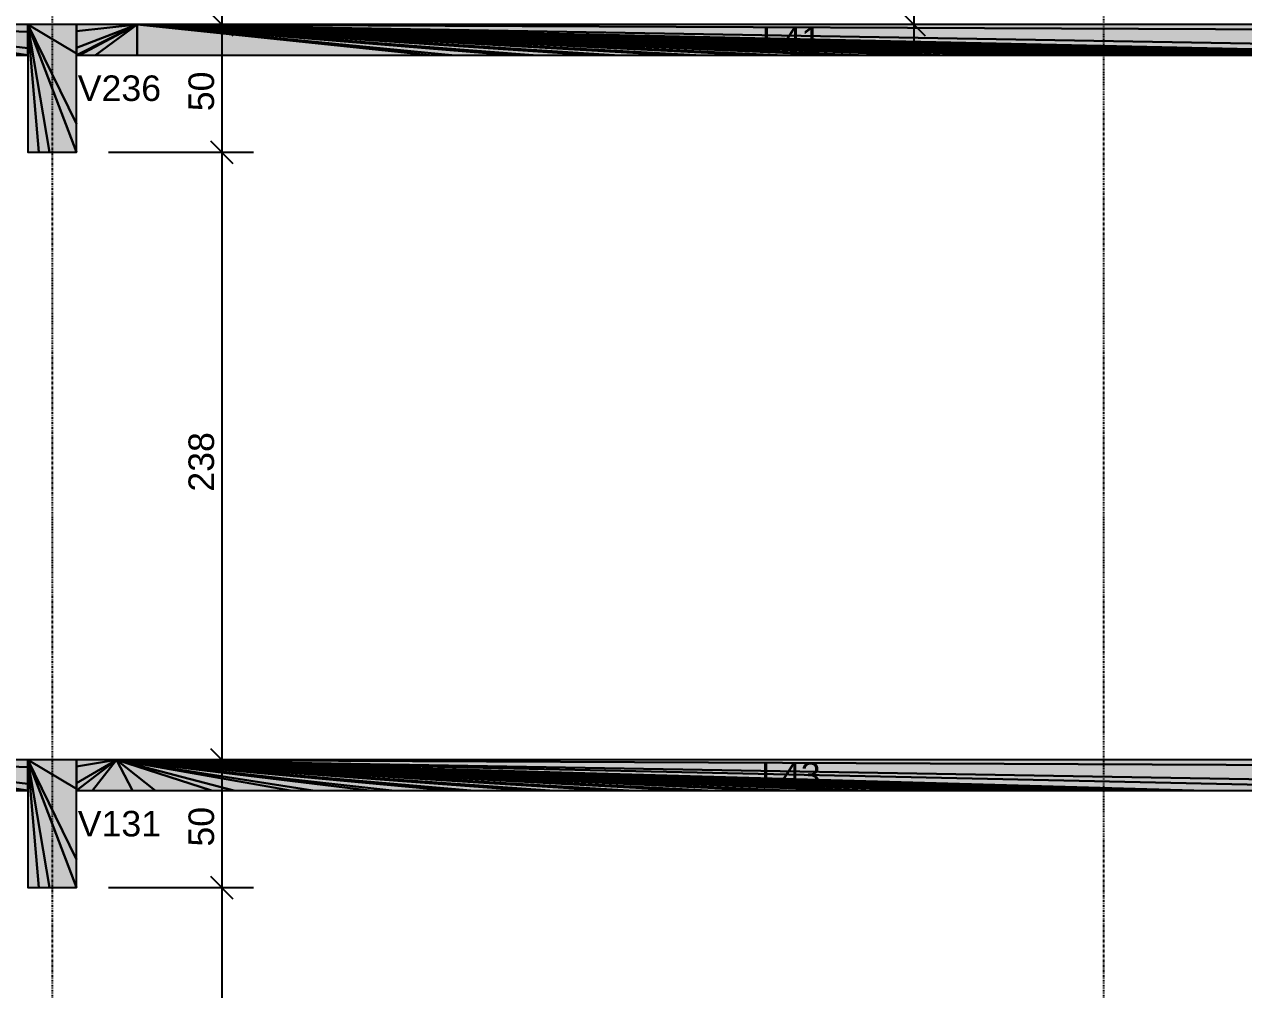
# Model space of a CAD drawing. Extents: x 37185 to 43130, y -8131 to -3926.
# Drawn here: x 41570.9 to 41889.1, y -6109.7 to -5857.7 of the extents above; entities that cross this region are included whole.
import ezdxf

# ---------------------------------------------------------------- set-up
doc = ezdxf.new("R2010")
doc.units = 0
doc.header["$MEASUREMENT"] = 0
doc.linetypes.add('ESTILO_TQS_0004', pattern=[1.12, 0.5, -0.2, 0.01, -0.2, 0.01, -0.2])
for name, color, linetype in [('52', 3, 'CONTINUOUS'), ('70', 160, 'CONTINUOUS'), ('74', 2, 'CONTINUOUS'), ('75', 9, 'CONTINUOUS'), ('96', 252, 'CONTINUOUS')]:
    doc.layers.add(name, color=color, linetype=linetype)
doc.styles.add('TQS_ARIAL', font='arial.ttf')

msp = doc.modelspace()

# ---------------------------------------------------------------- linework, layer by layer
at = {"layer": '52', "linetype": 'Continuous'}
for points in [[(42174.86, -5857.7), (42174.26, -5857.7), (42174.1, -5857.7), (42172.77, -5857.7), (42172.52, -5857.7), (42169.86, -5857.7), (42166.6, -5857.7), (42163.13, -5857.7), (42159.86, -5857.7), (42157.2, -5857.7), (42156.96, -5857.7), (42155.62, -5857.7), (42155.47, -5857.7), (42155.37, -5857.7), (42154.86, -5857.7), (41975.98, -5857.7), (41974.86, -5857.7), (41962.2, -5857.7), (41600.39, -5857.7), (41584.53, -5857.7), (41571.86, -5857.7), (41519.62, -5857.7), (41321.2, -5857.7)], [(41321.2, -5865.7), (41324.63, -5865.7), (41333.09, -5865.7), (41343.76, -5865.7), (41349.63, -5865.7), (41363.12, -5865.7), (41409.35, -5865.7), (41415.22, -5865.7), (41428.71, -5865.7), (41434.57, -5865.7), (41448.06, -5865.7), (41453.93, -5865.7), (41467.42, -5865.7), (41473.29, -5865.7), (41486.78, -5865.7), (41492.65, -5865.7), (41506.13, -5865.7), (41512, -5865.7), (41525.49, -5865.7), (41531.36, -5865.7), (41544.85, -5865.7), (41555.32, -5865.7), (41560.1, -5865.7), (41571.86, -5865.7)], [(41571.86, -5865.7), (41571.86, -5891.03)], [(41584.53, -5891.03), (41584.53, -5883.7), (41584.53, -5865.7)], [(41584.53, -5865.7), (41585.36, -5865.7), (41589.53, -5865.7), (41600.39, -5865.7), (41676.63, -5865.7), (41682.5, -5865.7), (41697.86, -5865.7), (41703.73, -5865.7), (41719.09, -5865.7), (41724.96, -5865.7), (41740.32, -5865.7), (41746.19, -5865.7), (41761.55, -5865.7), (41767.41, -5865.7), (41782.77, -5865.7), (41788.64, -5865.7), (41804, -5865.7), (41809.87, -5865.7), (41825.23, -5865.7), (41831.1, -5865.7), (41846.46, -5865.7), (41852.33, -5865.7), (41867.69, -5865.7), (41873.55, -5865.7), (41888.91, -5865.7), (41894.78, -5865.7)], [(41571.86, -5891.03), (41574.74, -5891.03), (41577.53, -5891.03), (41584.53, -5891.03)], [(42174.86, -6049.7), (42174.26, -6049.7), (42174.1, -6049.7), (42172.77, -6049.7), (42172.52, -6049.7), (42169.86, -6049.7), (42166.6, -6049.7), (42163.13, -6049.7), (42159.86, -6049.7), (42157.2, -6049.7), (42156.96, -6049.7), (42155.62, -6049.7), (42155.47, -6049.7), (42155.37, -6049.7), (42154.86, -6049.7), (41974.53, -6049.7), (41961.86, -6049.7), (41595, -6049.7), (41584.53, -6049.7), (41571.86, -6049.7), (41519.62, -6049.7), (41321.2, -6049.7)], [(41321.2, -6057.7), (41324.63, -6057.7), (41333.08, -6057.7), (41343.59, -6057.7), (41349.46, -6057.7), (41362.95, -6057.7), (41409.35, -6057.7), (41415.22, -6057.7), (41428.71, -6057.7), (41434.57, -6057.7), (41448.06, -6057.7), (41453.93, -6057.7), (41467.42, -6057.7), (41473.29, -6057.7), (41486.78, -6057.7), (41492.65, -6057.7), (41506.13, -6057.7), (41512, -6057.7), (41525.49, -6057.7), (41531.36, -6057.7), (41544.85, -6057.7), (41555.32, -6057.7), (41560.1, -6057.7), (41571.86, -6057.7)], [(41571.86, -6057.7), (41571.86, -6083.03)], [(41584.53, -6083.03), (41584.53, -6075.69), (41584.53, -6057.7)], [(41584.53, -6057.7), (41588.7, -6057.7), (41599.17, -6057.7), (41605.04, -6057.7), (41619.78, -6057.7), (41625.64, -6057.7), (41640.38, -6057.7), (41646.25, -6057.7), (41660.99, -6057.7), (41666.86, -6057.7), (41681.6, -6057.7), (41687.47, -6057.7), (41702.21, -6057.7), (41708.07, -6057.7), (41722.81, -6057.7), (41728.68, -6057.7), (41743.42, -6057.7), (41749.29, -6057.7), (41764.03, -6057.7), (41769.9, -6057.7), (41784.64, -6057.7), (41790.5, -6057.7), (41805.24, -6057.7), (41811.11, -6057.7), (41825.85, -6057.7), (41831.72, -6057.7), (41846.46, -6057.7), (41852.33, -6057.7), (41867.07, -6057.7), (41869.65, -6057.7), (41876.13, -6057.7), (41961.86, -6057.7)], [(41571.86, -6083.03), (41574.74, -6083.03), (41577.53, -6083.03), (41584.53, -6083.03)]]:
    msp.add_lwpolyline(points, dxfattribs=at)
at = {"layer": '70', "linetype": 'ESTILO_TQS_0004'}
for p, q in [((41578.2, -5399.92), (41578.2, -6361.7)), ((41852.53, -5399.92), (41852.53, -6361.7))]:
    msp.add_line(p, q, dxfattribs=at)
at = {"layer": '75', "linetype": 'Continuous'}
for p, q in [((41622.43, -5689.37), (41622.43, -5866.03)), ((41803.08, -5689.37), (41803.08, -5866.03)), ((41622.43, -5849.37), (41622.43, -5899.37)), ((41619.49, -5854.76), (41625.38, -5860.65)), ((41619.49, -5854.76), (41625.38, -5860.65)), ((41800.14, -5854.76), (41806.03, -5860.65)), ((41600.39, -5857.7), (41600.39, -5857.7)), ((41600.39, -5857.7), (41600.39, -5857.7)), ((41608.72, -5857.7), (41630.76, -5857.7)), ((41608.72, -5857.7), (41630.76, -5857.7)), ((41801.16, -5857.7), (41794.75, -5857.7)), ((41809.49, -5857.7), (41809.49, -5857.7)), ((41622.43, -5882.7), (41622.43, -6058.03)), ((41619.49, -5888.09), (41625.38, -5893.98)), ((41619.49, -5888.09), (41625.38, -5893.98)), ((41584.53, -5891.03), (41584.53, -5891.03)), ((41584.53, -5891.03), (41584.53, -5891.03)), ((41592.86, -5891.03), (41630.76, -5891.03)), ((41592.86, -5891.03), (41630.76, -5891.03)), ((41622.43, -6041.36), (41622.43, -6091.36)), ((41619.49, -6046.75), (41625.38, -6052.64)), ((41619.49, -6046.75), (41625.38, -6052.64)), ((41603.45, -6049.7), (41603.45, -6049.7)), ((41610.66, -6049.7), (41610.66, -6049.7)), ((41611.78, -6049.7), (41630.76, -6049.7)), ((41618.99, -6049.7), (41630.76, -6049.7)), ((41622.43, -6074.7), (41622.43, -6250.04)), ((41619.49, -6080.08), (41625.38, -6085.98)), ((41619.49, -6080.08), (41625.38, -6085.98)), ((41584.53, -6083.03), (41584.53, -6083.03)), ((41584.53, -6083.03), (41584.53, -6083.03)), ((41592.86, -6083.03), (41630.76, -6083.03)), ((41592.86, -6083.03), (41630.76, -6083.03))]:
    msp.add_line(p, q, dxfattribs=at)
at = {"layer": '96', "linetype": 'Continuous'}
for points in [[(41519.62, -5857.7), (41560.1, -5865.7), (41571.86, -5865.7), (41519.62, -5857.7)], [(41519.62, -5857.7), (41571.86, -5865.7), (41571.86, -5863.94), (41519.62, -5857.7)], [(41519.62, -5857.7), (41571.86, -5863.94), (41571.86, -5859.61), (41519.62, -5857.7)], [(41519.62, -5857.7), (41571.86, -5859.61), (41571.86, -5857.7), (41519.62, -5857.7)], [(41571.86, -5857.7), (41571.86, -5891.03), (41574.74, -5891.03), (41571.86, -5857.7)], [(41571.86, -5857.7), (41574.74, -5891.03), (41577.53, -5891.03), (41571.86, -5857.7)], [(41571.86, -5857.7), (41577.53, -5891.03), (41584.53, -5891.03), (41571.86, -5857.7)], [(41571.86, -5857.7), (41584.53, -5891.03), (41584.53, -5883.7), (41571.86, -5857.7)], [(41571.86, -5857.7), (41584.53, -5883.7), (41584.53, -5865.28), (41571.86, -5857.7)], [(41571.86, -5857.7), (41584.53, -5865.28), (41584.53, -5857.7), (41571.86, -5857.7)], [(41600.39, -5857.7), (41584.53, -5857.7), (41584.53, -5859.46), (41600.39, -5857.7)], [(41600.39, -5857.7), (41584.53, -5859.46), (41584.53, -5863.79), (41600.39, -5857.7)], [(41600.39, -5857.7), (41584.53, -5863.79), (41584.53, -5865.7), (41600.39, -5857.7)], [(41600.39, -5857.7), (41584.53, -5865.7), (41585.36, -5865.7), (41600.39, -5857.7)], [(41600.39, -5857.7), (41585.36, -5865.7), (41589.53, -5865.7), (41600.39, -5857.7)], [(41600.39, -5857.7), (41589.53, -5865.7), (41600.39, -5865.7), (41600.39, -5857.7)], [(41600.39, -5857.7), (41600.39, -5865.7), (41676.63, -5865.7), (41600.39, -5857.7)], [(41600.39, -5857.7), (41676.63, -5865.7), (41682.5, -5865.7), (41600.39, -5857.7)], [(41600.39, -5857.7), (41682.5, -5865.7), (41697.86, -5865.7), (41600.39, -5857.7)], [(41600.39, -5857.7), (41697.86, -5865.7), (41703.73, -5865.7), (41600.39, -5857.7)], [(41600.39, -5857.7), (41703.73, -5865.7), (41719.09, -5865.7), (41600.39, -5857.7)], [(41600.39, -5857.7), (41719.09, -5865.7), (41724.96, -5865.7), (41600.39, -5857.7)], [(41600.39, -5857.7), (41724.96, -5865.7), (41740.32, -5865.7), (41600.39, -5857.7)], [(41600.39, -5857.7), (41740.32, -5865.7), (41746.19, -5865.7), (41600.39, -5857.7)], [(41600.39, -5857.7), (41746.19, -5865.7), (41761.55, -5865.7), (41600.39, -5857.7)], [(41600.39, -5857.7), (41761.55, -5865.7), (41767.41, -5865.7), (41600.39, -5857.7)], [(41600.39, -5857.7), (41767.41, -5865.7), (41782.77, -5865.7), (41600.39, -5857.7)], [(41600.39, -5857.7), (41782.77, -5865.7), (41788.64, -5865.7), (41600.39, -5857.7)], [(41600.39, -5857.7), (41788.64, -5865.7), (41804, -5865.7), (41600.39, -5857.7)], [(41600.39, -5857.7), (41804, -5865.7), (41809.87, -5865.7), (41600.39, -5857.7)], [(41600.39, -5857.7), (41809.87, -5865.7), (41825.23, -5865.7), (41600.39, -5857.7)], [(41600.39, -5857.7), (41825.23, -5865.7), (41831.1, -5865.7), (41600.39, -5857.7)], [(41600.39, -5857.7), (41831.1, -5865.7), (41846.46, -5865.7), (41600.39, -5857.7)], [(41600.39, -5857.7), (41846.46, -5865.7), (41852.33, -5865.7), (41600.39, -5857.7)], [(41600.39, -5857.7), (41852.33, -5865.7), (41867.69, -5865.7), (41600.39, -5857.7)], [(41600.39, -5857.7), (41867.69, -5865.7), (41873.55, -5865.7), (41600.39, -5857.7)], [(41600.39, -5857.7), (41873.55, -5865.7), (41888.91, -5865.7), (41600.39, -5857.7)], [(41600.39, -5857.7), (41888.91, -5865.7), (41894.78, -5865.7), (41600.39, -5857.7)], [(41600.39, -5857.7), (41894.78, -5865.7), (41910.14, -5865.7), (41600.39, -5857.7)], [(41600.39, -5857.7), (41910.14, -5865.7), (41916.01, -5865.7), (41600.39, -5857.7)], [(41600.39, -5857.7), (41916.01, -5865.7), (41931.37, -5865.7), (41600.39, -5857.7)], [(41600.39, -5857.7), (41931.37, -5865.7), (41937.24, -5865.7), (41600.39, -5857.7)], [(41600.39, -5857.7), (41937.24, -5865.7), (41952.6, -5865.7), (41600.39, -5857.7)], [(41600.39, -5857.7), (41952.6, -5865.7), (41955.25, -5865.7), (41600.39, -5857.7)], [(41600.39, -5857.7), (41955.25, -5865.7), (41962.2, -5865.7), (41600.39, -5857.7)], [(41600.39, -5857.7), (41962.2, -5865.7), (41962.2, -5863.94), (41600.39, -5857.7)], [(41600.39, -5857.7), (41962.2, -5863.94), (41962.2, -5859.33), (41600.39, -5857.7)], [(41600.39, -5857.7), (41962.2, -5859.33), (41962.2, -5857.7), (41600.39, -5857.7)], [(41519.62, -6049.7), (41560.1, -6057.7), (41571.86, -6057.7), (41519.62, -6049.7)], [(41519.62, -6049.7), (41571.86, -6057.7), (41571.86, -6055.94), (41519.62, -6049.7)], [(41519.62, -6049.7), (41571.86, -6055.94), (41571.86, -6051.6), (41519.62, -6049.7)], [(41519.62, -6049.7), (41571.86, -6051.6), (41571.86, -6049.7), (41519.62, -6049.7)], [(41571.86, -6049.7), (41571.86, -6083.03), (41574.74, -6083.03), (41571.86, -6049.7)], [(41571.86, -6049.7), (41574.74, -6083.03), (41577.53, -6083.03), (41571.86, -6049.7)], [(41571.86, -6049.7), (41577.53, -6083.03), (41584.53, -6083.03), (41571.86, -6049.7)], [(41571.86, -6049.7), (41584.53, -6083.03), (41584.53, -6075.69), (41571.86, -6049.7)], [(41571.86, -6049.7), (41584.53, -6075.69), (41584.53, -6057.27), (41571.86, -6049.7)], [(41571.86, -6049.7), (41584.53, -6057.27), (41584.53, -6049.7), (41571.86, -6049.7)], [(41595, -6049.7), (41584.53, -6049.7), (41584.53, -6051.46), (41595, -6049.7)], [(41595, -6049.7), (41584.53, -6051.46), (41584.53, -6055.79), (41595, -6049.7)], [(41595, -6049.7), (41584.53, -6055.79), (41584.53, -6057.7), (41595, -6049.7)], [(41595, -6049.7), (41584.53, -6057.7), (41588.7, -6057.7), (41595, -6049.7)], [(41595, -6049.7), (41588.7, -6057.7), (41599.17, -6057.7), (41595, -6049.7)], [(41595, -6049.7), (41599.17, -6057.7), (41605.04, -6057.7), (41595, -6049.7)], [(41595, -6049.7), (41605.04, -6057.7), (41619.78, -6057.7), (41595, -6049.7)], [(41595, -6049.7), (41619.78, -6057.7), (41625.64, -6057.7), (41595, -6049.7)], [(41595, -6049.7), (41625.64, -6057.7), (41640.38, -6057.7), (41595, -6049.7)], [(41595, -6049.7), (41640.38, -6057.7), (41646.25, -6057.7), (41595, -6049.7)], [(41595, -6049.7), (41646.25, -6057.7), (41660.99, -6057.7), (41595, -6049.7)], [(41595, -6049.7), (41660.99, -6057.7), (41666.86, -6057.7), (41595, -6049.7)], [(41595, -6049.7), (41666.86, -6057.7), (41681.6, -6057.7), (41595, -6049.7)], [(41595, -6049.7), (41681.6, -6057.7), (41687.47, -6057.7), (41595, -6049.7)], [(41595, -6049.7), (41687.47, -6057.7), (41702.21, -6057.7), (41595, -6049.7)], [(41595, -6049.7), (41702.21, -6057.7), (41708.07, -6057.7), (41595, -6049.7)], [(41595, -6049.7), (41708.07, -6057.7), (41722.81, -6057.7), (41595, -6049.7)], [(41595, -6049.7), (41722.81, -6057.7), (41728.68, -6057.7), (41595, -6049.7)], [(41595, -6049.7), (41728.68, -6057.7), (41743.42, -6057.7), (41595, -6049.7)], [(41595, -6049.7), (41743.42, -6057.7), (41749.29, -6057.7), (41595, -6049.7)], [(41595, -6049.7), (41749.29, -6057.7), (41764.03, -6057.7), (41595, -6049.7)], [(41595, -6049.7), (41764.03, -6057.7), (41769.9, -6057.7), (41595, -6049.7)], [(41595, -6049.7), (41769.9, -6057.7), (41784.64, -6057.7), (41595, -6049.7)], [(41595, -6049.7), (41784.64, -6057.7), (41790.5, -6057.7), (41595, -6049.7)], [(41595, -6049.7), (41790.5, -6057.7), (41805.24, -6057.7), (41595, -6049.7)], [(41595, -6049.7), (41805.24, -6057.7), (41811.11, -6057.7), (41595, -6049.7)], [(41595, -6049.7), (41811.11, -6057.7), (41825.85, -6057.7), (41595, -6049.7)], [(41595, -6049.7), (41825.85, -6057.7), (41831.72, -6057.7), (41595, -6049.7)], [(41595, -6049.7), (41831.72, -6057.7), (41846.46, -6057.7), (41595, -6049.7)], [(41595, -6049.7), (41846.46, -6057.7), (41852.33, -6057.7), (41595, -6049.7)], [(41595, -6049.7), (41852.33, -6057.7), (41867.07, -6057.7), (41595, -6049.7)], [(41595, -6049.7), (41867.07, -6057.7), (41869.65, -6057.7), (41595, -6049.7)], [(41595, -6049.7), (41869.65, -6057.7), (41876.13, -6057.7), (41595, -6049.7)], [(41595, -6049.7), (41876.13, -6057.7), (41961.86, -6057.7), (41595, -6049.7)], [(41595, -6049.7), (41961.86, -6057.7), (41961.86, -6055.94), (41595, -6049.7)], [(41595, -6049.7), (41961.86, -6055.94), (41961.86, -6051.35), (41595, -6049.7)], [(41595, -6049.7), (41961.86, -6051.35), (41961.86, -6049.7), (41595, -6049.7)]]:
    msp.add_lwpolyline(points, dxfattribs=at)
for points in [[(41519.62, -5857.7), (41560.1, -5865.7), (41571.86, -5865.7)], [(41519.62, -5857.7), (41571.86, -5865.7), (41519.62, -5857.7)], [(41519.62, -5857.7), (41571.86, -5865.7), (41571.86, -5863.94)], [(41519.62, -5857.7), (41571.86, -5863.94), (41519.62, -5857.7)], [(41519.62, -5857.7), (41571.86, -5863.94), (41571.86, -5859.61)], [(41519.62, -5857.7), (41571.86, -5859.61), (41519.62, -5857.7)], [(41519.62, -5857.7), (41571.86, -5859.61), (41571.86, -5857.7)], [(41519.62, -5857.7), (41571.86, -5857.7), (41519.62, -5857.7)], [(41571.86, -5857.7), (41571.86, -5891.03), (41574.74, -5891.03)], [(41571.86, -5857.7), (41574.74, -5891.03), (41571.86, -5857.7)], [(41571.86, -5857.7), (41574.74, -5891.03), (41577.53, -5891.03)], [(41571.86, -5857.7), (41577.53, -5891.03), (41571.86, -5857.7)], [(41571.86, -5857.7), (41577.53, -5891.03), (41584.53, -5891.03)], [(41571.86, -5857.7), (41584.53, -5891.03), (41571.86, -5857.7)], [(41571.86, -5857.7), (41584.53, -5891.03), (41584.53, -5883.7)], [(41571.86, -5857.7), (41584.53, -5883.7), (41571.86, -5857.7)], [(41571.86, -5857.7), (41584.53, -5883.7), (41584.53, -5865.28)], [(41571.86, -5857.7), (41584.53, -5865.28), (41571.86, -5857.7)], [(41571.86, -5857.7), (41584.53, -5865.28), (41584.53, -5857.7)], [(41571.86, -5857.7), (41584.53, -5857.7), (41571.86, -5857.7)], [(41600.39, -5857.7), (41584.53, -5857.7), (41584.53, -5859.46)], [(41600.39, -5857.7), (41584.53, -5859.46), (41600.39, -5857.7)], [(41600.39, -5857.7), (41584.53, -5859.46), (41584.53, -5863.79)], [(41600.39, -5857.7), (41584.53, -5863.79), (41600.39, -5857.7)], [(41600.39, -5857.7), (41584.53, -5863.79), (41584.53, -5865.7)], [(41600.39, -5857.7), (41584.53, -5865.7), (41600.39, -5857.7)], [(41600.39, -5857.7), (41584.53, -5865.7), (41585.36, -5865.7)], [(41600.39, -5857.7), (41585.36, -5865.7), (41600.39, -5857.7)], [(41600.39, -5857.7), (41585.36, -5865.7), (41589.53, -5865.7)], [(41600.39, -5857.7), (41589.53, -5865.7), (41600.39, -5857.7)], [(41600.39, -5857.7), (41589.53, -5865.7), (41600.39, -5865.7)], [(41600.39, -5857.7), (41600.39, -5865.7), (41600.39, -5857.7)], [(41600.39, -5857.7), (41600.39, -5865.7), (41676.63, -5865.7)], [(41600.39, -5857.7), (41676.63, -5865.7), (41600.39, -5857.7)], [(41600.39, -5857.7), (41676.63, -5865.7), (41682.5, -5865.7)], [(41600.39, -5857.7), (41682.5, -5865.7), (41600.39, -5857.7)], [(41600.39, -5857.7), (41682.5, -5865.7), (41697.86, -5865.7)], [(41600.39, -5857.7), (41697.86, -5865.7), (41600.39, -5857.7)], [(41600.39, -5857.7), (41697.86, -5865.7), (41703.73, -5865.7)], [(41600.39, -5857.7), (41703.73, -5865.7), (41600.39, -5857.7)], [(41600.39, -5857.7), (41703.73, -5865.7), (41719.09, -5865.7)], [(41600.39, -5857.7), (41719.09, -5865.7), (41600.39, -5857.7)], [(41600.39, -5857.7), (41719.09, -5865.7), (41724.96, -5865.7)], [(41600.39, -5857.7), (41724.96, -5865.7), (41600.39, -5857.7)], [(41600.39, -5857.7), (41724.96, -5865.7), (41740.32, -5865.7)], [(41600.39, -5857.7), (41740.32, -5865.7), (41600.39, -5857.7)], [(41600.39, -5857.7), (41740.32, -5865.7), (41746.19, -5865.7)], [(41600.39, -5857.7), (41746.19, -5865.7), (41600.39, -5857.7)], [(41600.39, -5857.7), (41746.19, -5865.7), (41761.55, -5865.7)], [(41600.39, -5857.7), (41761.55, -5865.7), (41600.39, -5857.7)], [(41600.39, -5857.7), (41761.55, -5865.7), (41767.41, -5865.7)], [(41600.39, -5857.7), (41767.41, -5865.7), (41600.39, -5857.7)], [(41600.39, -5857.7), (41767.41, -5865.7), (41782.77, -5865.7)], [(41600.39, -5857.7), (41782.77, -5865.7), (41600.39, -5857.7)], [(41600.39, -5857.7), (41782.77, -5865.7), (41788.64, -5865.7)], [(41600.39, -5857.7), (41788.64, -5865.7), (41600.39, -5857.7)], [(41600.39, -5857.7), (41788.64, -5865.7), (41804, -5865.7)], [(41600.39, -5857.7), (41804, -5865.7), (41600.39, -5857.7)], [(41600.39, -5857.7), (41804, -5865.7), (41809.87, -5865.7)], [(41600.39, -5857.7), (41809.87, -5865.7), (41600.39, -5857.7)], [(41600.39, -5857.7), (41809.87, -5865.7), (41825.23, -5865.7)], [(41600.39, -5857.7), (41825.23, -5865.7), (41600.39, -5857.7)], [(41600.39, -5857.7), (41825.23, -5865.7), (41831.1, -5865.7)], [(41600.39, -5857.7), (41831.1, -5865.7), (41600.39, -5857.7)], [(41600.39, -5857.7), (41831.1, -5865.7), (41846.46, -5865.7)], [(41600.39, -5857.7), (41846.46, -5865.7), (41600.39, -5857.7)], [(41600.39, -5857.7), (41846.46, -5865.7), (41852.33, -5865.7)], [(41600.39, -5857.7), (41852.33, -5865.7), (41600.39, -5857.7)], [(41600.39, -5857.7), (41852.33, -5865.7), (41867.69, -5865.7)], [(41600.39, -5857.7), (41867.69, -5865.7), (41600.39, -5857.7)], [(41600.39, -5857.7), (41867.69, -5865.7), (41873.55, -5865.7)], [(41600.39, -5857.7), (41873.55, -5865.7), (41600.39, -5857.7)], [(41600.39, -5857.7), (41873.55, -5865.7), (41888.91, -5865.7)], [(41600.39, -5857.7), (41888.91, -5865.7), (41600.39, -5857.7)], [(41600.39, -5857.7), (41888.91, -5865.7), (41894.78, -5865.7)], [(41600.39, -5857.7), (41894.78, -5865.7), (41600.39, -5857.7)], [(41600.39, -5857.7), (41894.78, -5865.7), (41910.14, -5865.7)], [(41600.39, -5857.7), (41910.14, -5865.7), (41600.39, -5857.7)], [(41600.39, -5857.7), (41910.14, -5865.7), (41916.01, -5865.7)], [(41600.39, -5857.7), (41916.01, -5865.7), (41600.39, -5857.7)], [(41600.39, -5857.7), (41916.01, -5865.7), (41931.37, -5865.7)], [(41600.39, -5857.7), (41931.37, -5865.7), (41600.39, -5857.7)], [(41600.39, -5857.7), (41931.37, -5865.7), (41937.24, -5865.7)], [(41600.39, -5857.7), (41937.24, -5865.7), (41600.39, -5857.7)], [(41600.39, -5857.7), (41937.24, -5865.7), (41952.6, -5865.7)], [(41600.39, -5857.7), (41952.6, -5865.7), (41600.39, -5857.7)], [(41600.39, -5857.7), (41952.6, -5865.7), (41955.25, -5865.7)], [(41600.39, -5857.7), (41955.25, -5865.7), (41600.39, -5857.7)], [(41600.39, -5857.7), (41955.25, -5865.7), (41962.2, -5865.7)], [(41600.39, -5857.7), (41962.2, -5865.7), (41600.39, -5857.7)], [(41600.39, -5857.7), (41962.2, -5865.7), (41962.2, -5863.94)], [(41600.39, -5857.7), (41962.2, -5863.94), (41600.39, -5857.7)], [(41600.39, -5857.7), (41962.2, -5863.94), (41962.2, -5859.33)], [(41600.39, -5857.7), (41962.2, -5859.33), (41600.39, -5857.7)], [(41600.39, -5857.7), (41962.2, -5859.33), (41962.2, -5857.7)], [(41600.39, -5857.7), (41962.2, -5857.7), (41600.39, -5857.7)], [(41519.62, -6049.7), (41560.1, -6057.7), (41571.86, -6057.7)], [(41519.62, -6049.7), (41571.86, -6057.7), (41519.62, -6049.7)], [(41519.62, -6049.7), (41571.86, -6057.7), (41571.86, -6055.94)], [(41519.62, -6049.7), (41571.86, -6055.94), (41519.62, -6049.7)], [(41519.62, -6049.7), (41571.86, -6055.94), (41571.86, -6051.6)], [(41519.62, -6049.7), (41571.86, -6051.6), (41519.62, -6049.7)], [(41519.62, -6049.7), (41571.86, -6051.6), (41571.86, -6049.7)], [(41519.62, -6049.7), (41571.86, -6049.7), (41519.62, -6049.7)], [(41571.86, -6049.7), (41571.86, -6083.03), (41574.74, -6083.03)], [(41571.86, -6049.7), (41574.74, -6083.03), (41571.86, -6049.7)], [(41571.86, -6049.7), (41574.74, -6083.03), (41577.53, -6083.03)], [(41571.86, -6049.7), (41577.53, -6083.03), (41571.86, -6049.7)], [(41571.86, -6049.7), (41577.53, -6083.03), (41584.53, -6083.03)], [(41571.86, -6049.7), (41584.53, -6083.03), (41571.86, -6049.7)], [(41571.86, -6049.7), (41584.53, -6083.03), (41584.53, -6075.69)], [(41571.86, -6049.7), (41584.53, -6075.69), (41571.86, -6049.7)], [(41571.86, -6049.7), (41584.53, -6075.69), (41584.53, -6057.27)], [(41571.86, -6049.7), (41584.53, -6057.27), (41571.86, -6049.7)], [(41571.86, -6049.7), (41584.53, -6057.27), (41584.53, -6049.7)], [(41571.86, -6049.7), (41584.53, -6049.7), (41571.86, -6049.7)], [(41595, -6049.7), (41584.53, -6049.7), (41584.53, -6051.46)], [(41595, -6049.7), (41584.53, -6051.46), (41595, -6049.7)], [(41595, -6049.7), (41584.53, -6051.46), (41584.53, -6055.79)], [(41595, -6049.7), (41584.53, -6055.79), (41595, -6049.7)], [(41595, -6049.7), (41584.53, -6055.79), (41584.53, -6057.7)], [(41595, -6049.7), (41584.53, -6057.7), (41595, -6049.7)], [(41595, -6049.7), (41584.53, -6057.7), (41588.7, -6057.7)], [(41595, -6049.7), (41588.7, -6057.7), (41595, -6049.7)], [(41595, -6049.7), (41588.7, -6057.7), (41599.17, -6057.7)], [(41595, -6049.7), (41599.17, -6057.7), (41595, -6049.7)], [(41595, -6049.7), (41599.17, -6057.7), (41605.04, -6057.7)], [(41595, -6049.7), (41605.04, -6057.7), (41595, -6049.7)], [(41595, -6049.7), (41605.04, -6057.7), (41619.78, -6057.7)], [(41595, -6049.7), (41619.78, -6057.7), (41595, -6049.7)], [(41595, -6049.7), (41619.78, -6057.7), (41625.64, -6057.7)], [(41595, -6049.7), (41625.64, -6057.7), (41595, -6049.7)], [(41595, -6049.7), (41625.64, -6057.7), (41640.38, -6057.7)], [(41595, -6049.7), (41640.38, -6057.7), (41595, -6049.7)], [(41595, -6049.7), (41640.38, -6057.7), (41646.25, -6057.7)], [(41595, -6049.7), (41646.25, -6057.7), (41595, -6049.7)], [(41595, -6049.7), (41646.25, -6057.7), (41660.99, -6057.7)], [(41595, -6049.7), (41660.99, -6057.7), (41595, -6049.7)], [(41595, -6049.7), (41660.99, -6057.7), (41666.86, -6057.7)], [(41595, -6049.7), (41666.86, -6057.7), (41595, -6049.7)], [(41595, -6049.7), (41666.86, -6057.7), (41681.6, -6057.7)], [(41595, -6049.7), (41681.6, -6057.7), (41595, -6049.7)], [(41595, -6049.7), (41681.6, -6057.7), (41687.47, -6057.7)], [(41595, -6049.7), (41687.47, -6057.7), (41595, -6049.7)], [(41595, -6049.7), (41687.47, -6057.7), (41702.21, -6057.7)], [(41595, -6049.7), (41702.21, -6057.7), (41595, -6049.7)], [(41595, -6049.7), (41702.21, -6057.7), (41708.07, -6057.7)], [(41595, -6049.7), (41708.07, -6057.7), (41595, -6049.7)], [(41595, -6049.7), (41708.07, -6057.7), (41722.81, -6057.7)], [(41595, -6049.7), (41722.81, -6057.7), (41595, -6049.7)], [(41595, -6049.7), (41722.81, -6057.7), (41728.68, -6057.7)], [(41595, -6049.7), (41728.68, -6057.7), (41595, -6049.7)], [(41595, -6049.7), (41728.68, -6057.7), (41743.42, -6057.7)], [(41595, -6049.7), (41743.42, -6057.7), (41595, -6049.7)], [(41595, -6049.7), (41743.42, -6057.7), (41749.29, -6057.7)], [(41595, -6049.7), (41749.29, -6057.7), (41595, -6049.7)], [(41595, -6049.7), (41749.29, -6057.7), (41764.03, -6057.7)], [(41595, -6049.7), (41764.03, -6057.7), (41595, -6049.7)], [(41595, -6049.7), (41764.03, -6057.7), (41769.9, -6057.7)], [(41595, -6049.7), (41769.9, -6057.7), (41595, -6049.7)], [(41595, -6049.7), (41769.9, -6057.7), (41784.64, -6057.7)], [(41595, -6049.7), (41784.64, -6057.7), (41595, -6049.7)], [(41595, -6049.7), (41784.64, -6057.7), (41790.5, -6057.7)], [(41595, -6049.7), (41790.5, -6057.7), (41595, -6049.7)], [(41595, -6049.7), (41790.5, -6057.7), (41805.24, -6057.7)], [(41595, -6049.7), (41805.24, -6057.7), (41595, -6049.7)], [(41595, -6049.7), (41805.24, -6057.7), (41811.11, -6057.7)], [(41595, -6049.7), (41811.11, -6057.7), (41595, -6049.7)], [(41595, -6049.7), (41811.11, -6057.7), (41825.85, -6057.7)], [(41595, -6049.7), (41825.85, -6057.7), (41595, -6049.7)], [(41595, -6049.7), (41825.85, -6057.7), (41831.72, -6057.7)], [(41595, -6049.7), (41831.72, -6057.7), (41595, -6049.7)], [(41595, -6049.7), (41831.72, -6057.7), (41846.46, -6057.7)], [(41595, -6049.7), (41846.46, -6057.7), (41595, -6049.7)], [(41595, -6049.7), (41846.46, -6057.7), (41852.33, -6057.7)], [(41595, -6049.7), (41852.33, -6057.7), (41595, -6049.7)], [(41595, -6049.7), (41852.33, -6057.7), (41867.07, -6057.7)], [(41595, -6049.7), (41867.07, -6057.7), (41595, -6049.7)], [(41595, -6049.7), (41867.07, -6057.7), (41869.65, -6057.7)], [(41595, -6049.7), (41869.65, -6057.7), (41595, -6049.7)], [(41595, -6049.7), (41869.65, -6057.7), (41876.13, -6057.7)], [(41595, -6049.7), (41876.13, -6057.7), (41595, -6049.7)], [(41595, -6049.7), (41876.13, -6057.7), (41961.86, -6057.7)], [(41595, -6049.7), (41961.86, -6057.7), (41595, -6049.7)], [(41595, -6049.7), (41961.86, -6057.7), (41961.86, -6055.94)], [(41595, -6049.7), (41961.86, -6055.94), (41595, -6049.7)], [(41595, -6049.7), (41961.86, -6055.94), (41961.86, -6051.35)], [(41595, -6049.7), (41961.86, -6051.35), (41595, -6049.7)], [(41595, -6049.7), (41961.86, -6051.35), (41961.86, -6049.7)], [(41595, -6049.7), (41961.86, -6049.7), (41595, -6049.7)]]:
    msp.add_solid(points, dxfattribs=at)

# ---------------------------------------------------------------- texts
at = {"layer": '74', "linetype": 'Continuous', "style": 'TQS_ARIAL'}
for s, p in [('L41', (41763.36, -5865.03)), ('V236', (41584.86, -5877.7)), ('L43', (41763.2, -6057.03)), ('V131', (41584.86, -6069.7))]:
    msp.add_text(s, height=6.667, dxfattribs=at).set_placement(p)
at = {"layer": '75', "linetype": 'Continuous', "style": 'TQS_ARIAL'}
for s, p in [('50', (41620.43, -5880.37)), ('238', (41620.43, -5979.7)), ('50', (41620.43, -6072.36))]:
    msp.add_text(s, height=6.667, rotation=90, dxfattribs=at).set_placement(p)

doc.saveas('drawing.dxf')
